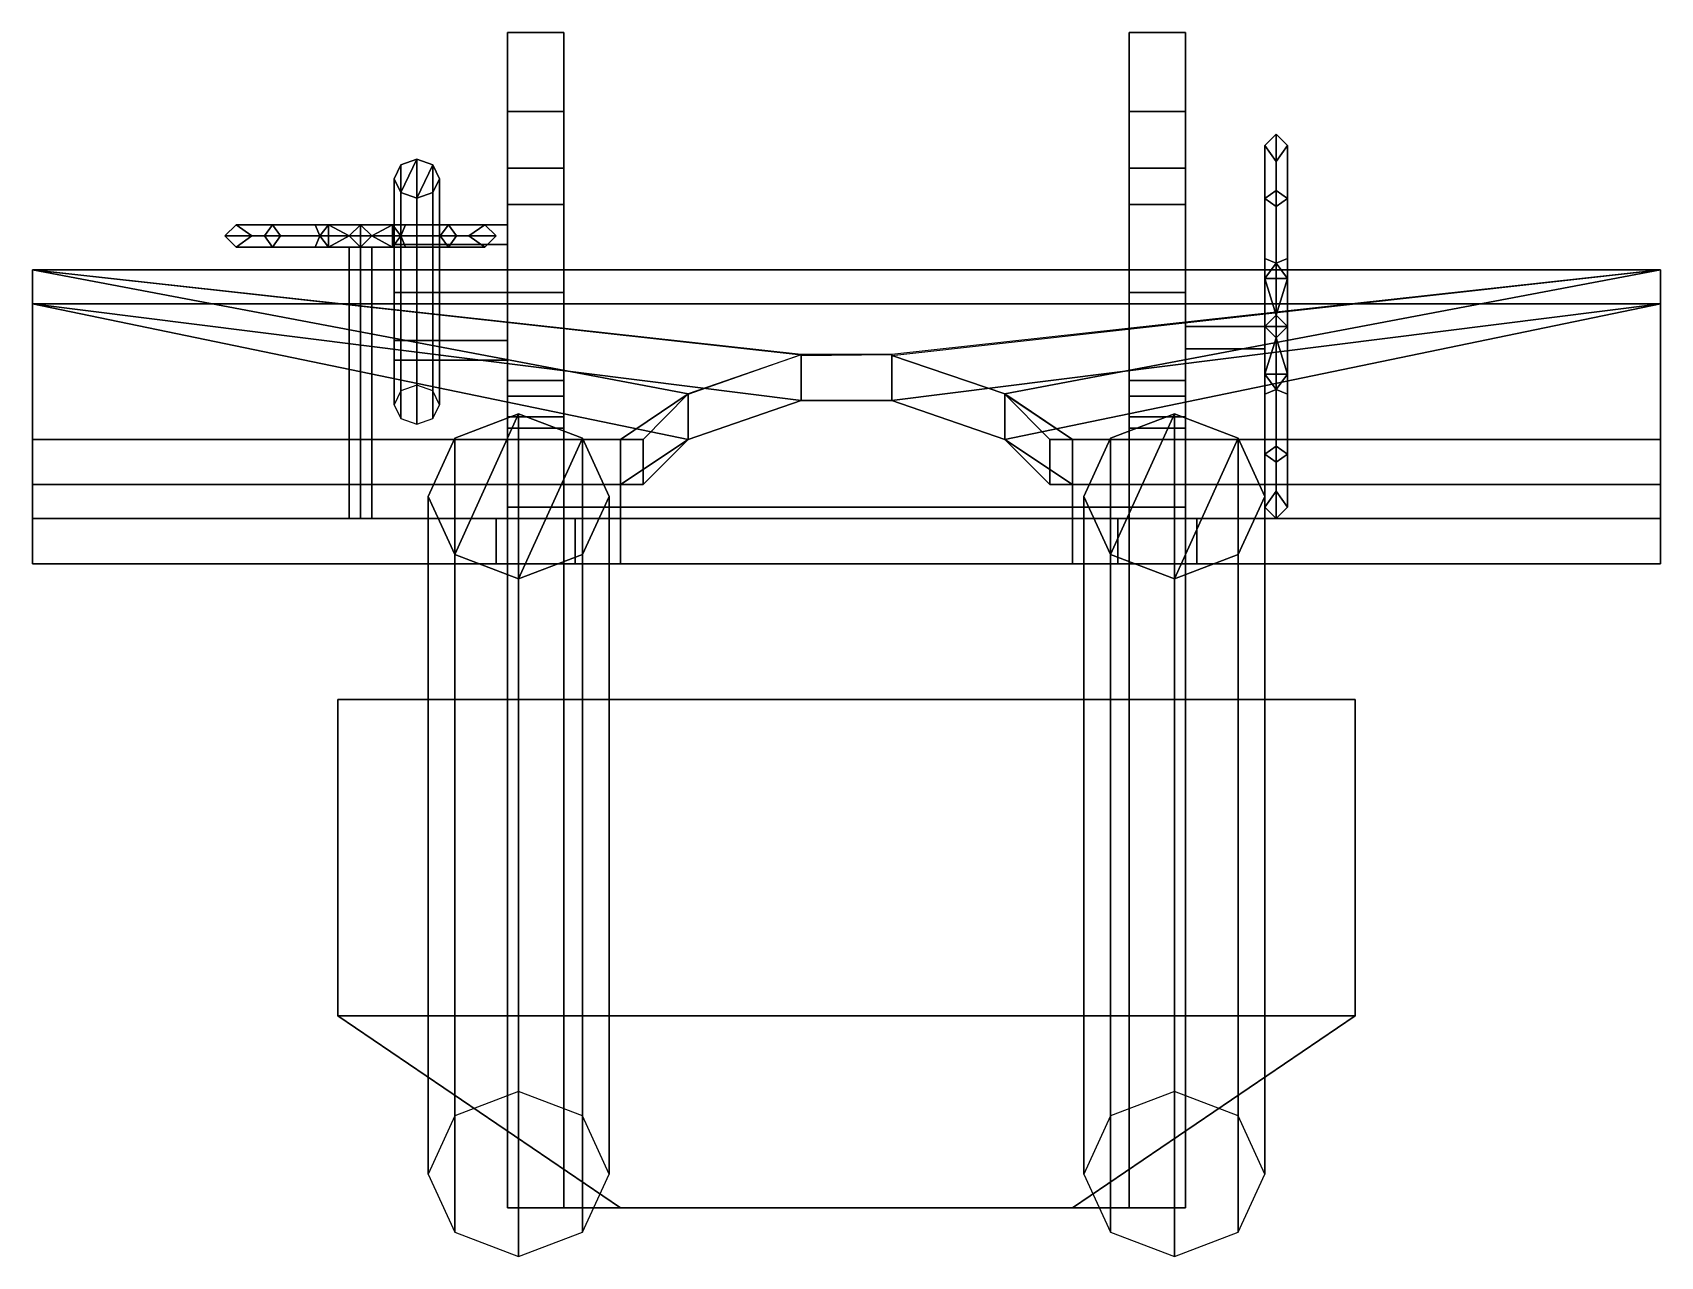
# Model space of a CAD drawing. Extents: x -0.72 to 0.72, y -0.43 to 0.65.
import ezdxf

# ---------------------------------------------------------------- set-up
doc = ezdxf.new("R2010")
doc.units = 0
doc.layers.add('TURRET', color=2, linetype='CONTINUOUS')

msp = doc.modelspace()

# ---------------------------------------------------------------- linework, layer by layer
at = {"layer": 'TURRET'}
for points in [[(-0.3, 0.65, 0.67), (-0.3, 0.53, 0.8), (-0.25, 0.53, 0.8), (-0.25, 0.65, 0.67)], [(-0.3, 0.58, 0.43), (-0.3, 0.3, 0.75), (-0.3, 0.42, 0.74), (-0.3, 0.65, 0.67)], [(-0.25, 0.65, 0.67), (-0.25, 0.58, 0.43), (-0.3, 0.58, 0.43), (-0.3, 0.65, 0.67)], [(-0.3, 0.65, 0.67), (-0.3, 0.65, 0.67), (-0.3, 0.42, 0.74), (-0.3, 0.4624, 0.7576)], [(-0.3, 0.65, 0.67), (-0.3, 0.65, 0.67), (-0.3, 0.4624, 0.7576), (-0.3, 0.48, 0.8)], [(-0.25, 0.53, 0.8), (-0.25, 0.3, 0.75), (-0.25, 0.58, 0.43), (-0.25, 0.65, 0.67)], [(0.25, 0.58, 0.43), (0.25, 0.3, 0.75), (0.25, 0.53, 0.8), (0.25, 0.65, 0.67)], [(0.25, 0.65, 0.67), (0.25, 0.53, 0.8), (0.3, 0.53, 0.8), (0.3, 0.65, 0.67)], [(0.3, 0.65, 0.67), (0.3, 0.58, 0.43), (0.25, 0.58, 0.43), (0.25, 0.65, 0.67)], [(0.3, 0.53, 0.8), (0.3, 0.3, 0.75), (0.3, 0.58, 0.43), (0.3, 0.65, 0.67)], [(-0.3, 0.23, 0.19), (-0.3, -0.39, 0.45), (-0.3, 0.3, 0.75), (-0.3, 0.58, 0.43)], [(-0.25, 0.58, 0.43), (-0.25, 0.23, 0.19), (-0.3, 0.23, 0.19), (-0.3, 0.58, 0.43)], [(-0.25, 0.3, 0.75), (-0.25, -0.39, 0.45), (-0.25, 0.23, 0.19), (-0.25, 0.58, 0.43)], [(0.3, 0.58, 0.43), (0.3, 0.23, 0.19), (0.25, 0.23, 0.19), (0.25, 0.58, 0.43)], [(0.25, 0.23, 0.19), (0.25, -0.39, 0.45), (0.25, 0.3, 0.75), (0.25, 0.58, 0.43)], [(0.3, 0.3, 0.75), (0.3, -0.39, 0.45), (0.3, 0.23, 0.19), (0.3, 0.58, 0.43)], [(0.38, 0.56, 0.48), (0.37, 0.55, 0.48), (0.37, 0.5031, 0.5931), (0.38, 0.5102, 0.6002)], [(0.38, 0.5102, 0.3598), (0.37, 0.5031, 0.3669), (0.37, 0.55, 0.48), (0.38, 0.56, 0.48)], [(0.37, 0.55, 0.48), (0.38, 0.5359, 0.49), (0.38, 0.4961, 0.5861), (0.37, 0.5031, 0.5931)], [(0.37, 0.5031, 0.3669), (0.38, 0.4961, 0.3739), (0.38, 0.5359, 0.47), (0.37, 0.55, 0.48)], [(0.37, 0.45, 0.48), (0.38, 0.4459, 0.49), (0.38, 0.5359, 0.49), (0.37, 0.55, 0.48)], [(0.38, 0.4459, 0.47), (0.37, 0.45, 0.48), (0.37, 0.55, 0.48), (0.38, 0.5359, 0.47)], [(0.39, 0.55, 0.48), (0.38, 0.56, 0.48), (0.38, 0.5102, 0.6002), (0.39, 0.5031, 0.5931)], [(0.39, 0.5031, 0.3669), (0.38, 0.5102, 0.3598), (0.38, 0.56, 0.48), (0.39, 0.55, 0.48)], [(0.38, 0.5359, 0.49), (0.39, 0.55, 0.48), (0.39, 0.5031, 0.5931), (0.38, 0.4961, 0.5861)], [(0.38, 0.4961, 0.3739), (0.39, 0.5031, 0.3669), (0.39, 0.55, 0.48), (0.38, 0.5359, 0.47)], [(0.38, 0.4459, 0.49), (0.39, 0.45, 0.48), (0.39, 0.55, 0.48), (0.38, 0.5359, 0.49)], [(0.39, 0.45, 0.48), (0.38, 0.4459, 0.47), (0.38, 0.5359, 0.47), (0.39, 0.55, 0.48)], [(-0.3941, 0.5085, 1.1415), (-0.38, 0.538, 1.1244), (-0.3941, 0.533, 1.1274), (-0.4, 0.5207, 1.1344)], [(-0.3941, 0.333, 0.781), (-0.4, 0.3207, 0.788), (-0.4, 0.5207, 1.1344), (-0.3941, 0.533, 1.1274)], [(-0.38, 0.338, 0.778), (-0.3941, 0.333, 0.781), (-0.3941, 0.533, 1.1274), (-0.38, 0.538, 1.1244)], [(-0.38, 0.5034, 1.1444), (-0.3659, 0.533, 1.1274), (-0.38, 0.538, 1.1244), (-0.3941, 0.5085, 1.1415)], [(-0.3659, 0.333, 0.781), (-0.38, 0.338, 0.778), (-0.38, 0.538, 1.1244), (-0.3659, 0.533, 1.1274)], [(-0.3659, 0.5085, 1.1415), (-0.36, 0.5207, 1.1344), (-0.3659, 0.533, 1.1274), (-0.38, 0.5034, 1.1444)], [(-0.36, 0.3207, 0.788), (-0.3659, 0.333, 0.781), (-0.3659, 0.533, 1.1274), (-0.36, 0.5207, 1.1344)], [(-0.4, 0.3207, 0.788), (-0.3941, 0.3085, 0.7951), (-0.3941, 0.5085, 1.1415), (-0.4, 0.5207, 1.1344)], [(-0.3659, 0.3085, 0.7951), (-0.36, 0.3207, 0.788), (-0.36, 0.5207, 1.1344), (-0.3659, 0.5085, 1.1415)], [(-0.25, 0.4978, 0.8778), (-0.25, 0.53, 0.8), (-0.3, 0.53, 0.8), (-0.3, 0.4978, 0.8778)], [(-0.3, 0.4978, 0.8778), (-0.3, 0.53, 0.8), (-0.3, 0.48, 0.8), (-0.3, 0.4624, 0.8424)], [(-0.25, 0.53, 0.8), (-0.25, 0.4978, 0.8778), (-0.25, 0.31, 0.8), (-0.25, 0.3282, 0.7561)], [(0.3, 0.4978, 0.8778), (0.3, 0.53, 0.8), (0.25, 0.53, 0.8), (0.25, 0.4978, 0.8778)], [(0.25, 0.3282, 0.7561), (0.25, 0.31, 0.8), (0.25, 0.4978, 0.8778), (0.25, 0.53, 0.8)], [(0.3, 0.53, 0.8), (0.3, 0.4978, 0.8778), (0.3, 0.31, 0.8), (0.3, 0.3282, 0.7561)], [(-0.3941, 0.3085, 0.7951), (-0.38, 0.3034, 0.798), (-0.38, 0.5034, 1.1444), (-0.3941, 0.5085, 1.1415)], [(-0.38, 0.3034, 0.798), (-0.3659, 0.3085, 0.7951), (-0.3659, 0.5085, 1.1415), (-0.38, 0.5034, 1.1444)], [(0.38, 0.5102, 0.6002), (0.37, 0.5031, 0.5931), (0.37, 0.39, 0.64), (0.38, 0.39, 0.65)], [(0.38, 0.39, 0.31), (0.37, 0.39, 0.32), (0.37, 0.5031, 0.3669), (0.38, 0.5102, 0.3598)], [(0.39, 0.5031, 0.5931), (0.38, 0.5102, 0.6002), (0.38, 0.39, 0.65), (0.39, 0.39, 0.64)], [(0.39, 0.39, 0.32), (0.38, 0.39, 0.31), (0.38, 0.5102, 0.3598), (0.39, 0.5031, 0.3669)], [(-0.25, 0.42, 0.91), (-0.25, 0.4978, 0.8778), (-0.3, 0.4978, 0.8778), (-0.3, 0.42, 0.91)], [(-0.3, 0.4624, 0.8424), (-0.3, 0.42, 0.86), (-0.3, 0.42, 0.91), (-0.3, 0.4978, 0.8778)], [(-0.25, 0.4978, 0.8778), (-0.25, 0.42, 0.91), (-0.25, 0.3422, 0.8778), (-0.25, 0.31, 0.8)], [(0.3, 0.42, 0.91), (0.3, 0.4978, 0.8778), (0.25, 0.4978, 0.8778), (0.25, 0.42, 0.91)], [(0.25, 0.31, 0.8), (0.25, 0.3422, 0.8778), (0.25, 0.42, 0.91), (0.25, 0.4978, 0.8778)], [(0.3, 0.4978, 0.8778), (0.3, 0.42, 0.91), (0.3, 0.3422, 0.8778), (0.3, 0.31, 0.8)], [(0.37, 0.5031, 0.5931), (0.38, 0.4961, 0.5861), (0.38, 0.4, 0.6259), (0.37, 0.39, 0.64)], [(0.37, 0.39, 0.32), (0.38, 0.4, 0.3341), (0.38, 0.4961, 0.3739), (0.37, 0.5031, 0.3669)], [(0.38, 0.4961, 0.5861), (0.39, 0.5031, 0.5931), (0.39, 0.39, 0.64), (0.38, 0.4, 0.6259)], [(0.38, 0.4, 0.3341), (0.39, 0.39, 0.32), (0.39, 0.5031, 0.3669), (0.38, 0.4961, 0.3739)], [(-0.5078, 0.48, 0.3722), (-0.5149, 0.47, 0.3651), (-0.55, 0.47, 0.45), (-0.54, 0.48, 0.45)], [(-0.54, 0.48, 0.45), (-0.55, 0.47, 0.45), (-0.5149, 0.47, 0.5349), (-0.5078, 0.48, 0.5278)], [(-0.5007, 0.47, 0.3793), (-0.5078, 0.48, 0.3722), (-0.54, 0.48, 0.45), (-0.5259, 0.47, 0.44)], [(-0.5259, 0.47, 0.46), (-0.54, 0.48, 0.45), (-0.5078, 0.48, 0.5278), (-0.5007, 0.47, 0.5207)], [(-0.43, 0.48, 0.34), (-0.43, 0.47, 0.33), (-0.5149, 0.47, 0.3651), (-0.5078, 0.48, 0.3722)], [(-0.5078, 0.48, 0.5278), (-0.5149, 0.47, 0.5349), (-0.43, 0.47, 0.57), (-0.43, 0.48, 0.56)], [(-0.44, 0.47, 0.3541), (-0.43, 0.48, 0.34), (-0.5078, 0.48, 0.3722), (-0.5007, 0.47, 0.3793)], [(-0.5007, 0.47, 0.5207), (-0.5078, 0.48, 0.5278), (-0.43, 0.48, 0.56), (-0.44, 0.47, 0.5459)], [(-0.4583, 0.48, 0.4783), (-0.47, 0.48, 0.45), (-0.47, 0.48, 0.45), (-0.4659, 0.47, 0.46)], [(-0.4583, 0.48, 0.4783), (-0.4659, 0.47, 0.46), (-0.47, 0.46, 0.45), (-0.4583, 0.46, 0.4783)], [(-0.47, 0.48, 0.45), (-0.4583, 0.48, 0.4217), (-0.4583, 0.46, 0.4217), (-0.4659, 0.47, 0.44)], [(-0.4017, 0.48, 0.4783), (-0.47, 0.48, 0.45), (-0.4583, 0.48, 0.4783), (-0.43, 0.48, 0.49)], [(-0.39, 0.48, 0.45), (-0.4583, 0.48, 0.4217), (-0.47, 0.48, 0.45), (-0.4017, 0.48, 0.4783)], [(-0.4583, 0.48, 0.4217), (-0.44, 0.47, 0.4141), (-0.43, 0.46, 0.41), (-0.4583, 0.46, 0.4217)], [(-0.4583, 0.48, 0.4217), (-0.43, 0.48, 0.41), (-0.43, 0.48, 0.41), (-0.44, 0.47, 0.4141)], [(-0.43, 0.48, 0.49), (-0.4583, 0.48, 0.4783), (-0.4583, 0.46, 0.4783), (-0.44, 0.47, 0.4859)], [(-0.4017, 0.48, 0.4217), (-0.43, 0.48, 0.41), (-0.4583, 0.48, 0.4217), (-0.39, 0.48, 0.45)], [(-0.43, 0.48, 0.41), (-0.4017, 0.48, 0.4217), (-0.4017, 0.46, 0.4217), (-0.42, 0.47, 0.4141)], [(-0.3593, 0.47, 0.3793), (-0.3522, 0.48, 0.3722), (-0.43, 0.48, 0.34), (-0.42, 0.47, 0.3541)], [(-0.3522, 0.48, 0.3722), (-0.3451, 0.47, 0.3651), (-0.43, 0.47, 0.33), (-0.43, 0.48, 0.34)], [(-0.42, 0.47, 0.5459), (-0.43, 0.48, 0.56), (-0.3522, 0.48, 0.5278), (-0.3593, 0.47, 0.5207)], [(-0.43, 0.48, 0.56), (-0.43, 0.47, 0.57), (-0.3451, 0.47, 0.5349), (-0.3522, 0.48, 0.5278)], [(-0.4017, 0.48, 0.4783), (-0.43, 0.48, 0.49), (-0.43, 0.48, 0.49), (-0.42, 0.47, 0.4859)], [(-0.4017, 0.48, 0.4783), (-0.42, 0.47, 0.4859), (-0.43, 0.46, 0.49), (-0.4017, 0.46, 0.4783)], [(-0.4017, 0.48, 0.4217), (-0.39, 0.48, 0.45), (-0.39, 0.48, 0.45), (-0.3941, 0.47, 0.44)], [(-0.4017, 0.48, 0.4217), (-0.3941, 0.47, 0.44), (-0.39, 0.46, 0.45), (-0.4017, 0.46, 0.4217)], [(-0.39, 0.48, 0.45), (-0.4017, 0.48, 0.4783), (-0.4017, 0.46, 0.4783), (-0.3941, 0.47, 0.46)], [(-0.3, 0.4624, 0.8424), (-0.3, 0.48, 0.8), (-0.4, 0.48, 0.8), (-0.4, 0.4624, 0.8424)], [(-0.3, 0.48, 0.8), (-0.3, 0.4624, 0.7576), (-0.4, 0.4624, 0.7576), (-0.4, 0.48, 0.8)], [(-0.4, 0.4624, 0.7576), (-0.4, 0.36, 0.8), (-0.4, 0.3776, 0.8424), (-0.4, 0.48, 0.8)], [(-0.4, 0.48, 0.8), (-0.4, 0.3776, 0.8424), (-0.4, 0.42, 0.86), (-0.4, 0.4624, 0.8424)], [(-0.3593, 0.47, 0.5207), (-0.3522, 0.48, 0.5278), (-0.32, 0.48, 0.45), (-0.3341, 0.47, 0.46)], [(-0.3341, 0.47, 0.44), (-0.32, 0.48, 0.45), (-0.3522, 0.48, 0.3722), (-0.3593, 0.47, 0.3793)], [(-0.3522, 0.48, 0.5278), (-0.3451, 0.47, 0.5349), (-0.31, 0.47, 0.45), (-0.32, 0.48, 0.45)], [(-0.32, 0.48, 0.45), (-0.31, 0.47, 0.45), (-0.3451, 0.47, 0.3651), (-0.3522, 0.48, 0.3722)], [(-0.5149, 0.47, 0.3651), (-0.5078, 0.46, 0.3722), (-0.54, 0.46, 0.45), (-0.55, 0.47, 0.45)], [(-0.55, 0.47, 0.45), (-0.54, 0.46, 0.45), (-0.5078, 0.46, 0.5278), (-0.5149, 0.47, 0.5349)], [(-0.5078, 0.46, 0.3722), (-0.5007, 0.47, 0.3793), (-0.5259, 0.47, 0.44), (-0.54, 0.46, 0.45)], [(-0.54, 0.46, 0.45), (-0.5259, 0.47, 0.46), (-0.5007, 0.47, 0.5207), (-0.5078, 0.46, 0.5278)], [(-0.43, 0.47, 0.33), (-0.43, 0.46, 0.34), (-0.5078, 0.46, 0.3722), (-0.5149, 0.47, 0.3651)], [(-0.5149, 0.47, 0.5349), (-0.5078, 0.46, 0.5278), (-0.43, 0.46, 0.56), (-0.43, 0.47, 0.57)], [(-0.43, 0.46, 0.34), (-0.44, 0.47, 0.3541), (-0.5007, 0.47, 0.3793), (-0.5078, 0.46, 0.3722)], [(-0.5078, 0.46, 0.5278), (-0.5007, 0.47, 0.5207), (-0.44, 0.47, 0.5459), (-0.43, 0.46, 0.56)], [(-0.47, 0.46, 0.45), (-0.4659, 0.47, 0.44), (-0.4583, 0.46, 0.4217), (-0.47, 0.46, 0.45)], [(-0.43, 0.46, 0.49), (-0.44, 0.47, 0.4859), (-0.4583, 0.46, 0.4783), (-0.43, 0.46, 0.49)], [(-0.43, 0.46, 0.41), (-0.42, 0.47, 0.4141), (-0.4017, 0.46, 0.4217), (-0.43, 0.46, 0.41)], [(-0.3451, 0.47, 0.3651), (-0.3522, 0.46, 0.3722), (-0.43, 0.46, 0.34), (-0.43, 0.47, 0.33)], [(-0.3522, 0.46, 0.3722), (-0.3593, 0.47, 0.3793), (-0.42, 0.47, 0.3541), (-0.43, 0.46, 0.34)], [(-0.43, 0.46, 0.56), (-0.42, 0.47, 0.5459), (-0.3593, 0.47, 0.5207), (-0.3522, 0.46, 0.5278)], [(-0.43, 0.47, 0.57), (-0.43, 0.46, 0.56), (-0.3522, 0.46, 0.5278), (-0.3451, 0.47, 0.5349)], [(-0.39, 0.46, 0.45), (-0.3941, 0.47, 0.46), (-0.4017, 0.46, 0.4783), (-0.39, 0.46, 0.45)], [(-0.3, 0.42, 0.86), (-0.3, 0.4624, 0.8424), (-0.4, 0.4624, 0.8424), (-0.4, 0.42, 0.86)], [(-0.3, 0.4624, 0.7576), (-0.3, 0.42, 0.74), (-0.4, 0.42, 0.74), (-0.4, 0.4624, 0.7576)], [(-0.4, 0.42, 0.74), (-0.4, 0.3776, 0.7576), (-0.4, 0.36, 0.8), (-0.4, 0.4624, 0.7576)], [(-0.3522, 0.46, 0.5278), (-0.3593, 0.47, 0.5207), (-0.3341, 0.47, 0.46), (-0.32, 0.46, 0.45)], [(-0.32, 0.46, 0.45), (-0.3341, 0.47, 0.44), (-0.3593, 0.47, 0.3793), (-0.3522, 0.46, 0.3722)], [(-0.3451, 0.47, 0.5349), (-0.3522, 0.46, 0.5278), (-0.32, 0.46, 0.45), (-0.31, 0.47, 0.45)], [(-0.31, 0.47, 0.45), (-0.32, 0.46, 0.45), (-0.3522, 0.46, 0.3722), (-0.3451, 0.47, 0.3651)], [(-0.43, 0.46, 0.46), (-0.44, 0.46, 0.45), (-0.44, 0.22, 0.45), (-0.43, 0.22, 0.46)], [(-0.44, 0.46, 0.45), (-0.43, 0.46, 0.44), (-0.43, 0.22, 0.44), (-0.44, 0.22, 0.45)], [(-0.42, 0.46, 0.45), (-0.43, 0.46, 0.46), (-0.43, 0.22, 0.46), (-0.42, 0.22, 0.45)], [(-0.43, 0.46, 0.44), (-0.42, 0.46, 0.45), (-0.42, 0.22, 0.45), (-0.43, 0.22, 0.44)], [(0.39, 0.4324, 0.5224), (0.38, 0.4459, 0.49), (0.37, 0.45, 0.48), (0.37, 0.4324, 0.5224)], [(0.38, 0.4459, 0.47), (0.37, 0.4324, 0.4376), (0.37, 0.4324, 0.4376), (0.37, 0.45, 0.48)], [(0.39, 0.45, 0.48), (0.39, 0.4324, 0.4376), (0.37, 0.4324, 0.4376), (0.38, 0.4459, 0.47)], [(0.39, 0.4324, 0.5224), (0.39, 0.45, 0.48), (0.38, 0.4459, 0.49), (0.39, 0.4324, 0.5224)], [(0.39, 0.3476, 0.5224), (0.39, 0.45, 0.48), (0.39, 0.4324, 0.5224), (0.39, 0.39, 0.54)], [(0.39, 0.33, 0.48), (0.39, 0.4324, 0.4376), (0.39, 0.45, 0.48), (0.39, 0.3476, 0.5224)], [(-0.72, 0.29, 1.03), (-0.72, 0.25, 1.03), (-0.72, 0.41, 1.31), (-0.72, 0.44, 1.29)], [(-0.72, 0.44, 1.29), (-0.72, 0.41, 1.31), (0.72, 0.41, 1.31), (0.72, 0.44, 1.29)], [(0.72, 0.44, 1.29), (0.04, 0.365, 1.16), (-0.04, 0.365, 1.16), (-0.72, 0.44, 1.29)], [(-0.14, 0.3304, 1.1), (-0.2, 0.29, 1.03), (-0.72, 0.29, 1.03), (-0.72, 0.44, 1.29)], [(-0.72, 0.44, 1.29), (-0.04, 0.3647, 1.16), (-0.14, 0.3304, 1.1), (-0.72, 0.44, 1.29)], [(0.72, 0.44, 1.29), (0.72, 0.44, 1.29), (0.14, 0.3304, 1.1), (0.04, 0.3643, 1.16)], [(0.72, 0.44, 1.29), (0.72, 0.29, 1.03), (0.2, 0.29, 1.03), (0.14, 0.3304, 1.1)], [(0.39, 0.39, 0.54), (0.39, 0.4324, 0.5224), (0.37, 0.4324, 0.5224), (0.38, 0.4, 0.5359)], [(0.38, 0.4, 0.5359), (0.37, 0.4324, 0.5224), (0.37, 0.4324, 0.5224), (0.37, 0.39, 0.54)], [(0.39, 0.4324, 0.4376), (0.38, 0.4, 0.4241), (0.37, 0.39, 0.42), (0.37, 0.4324, 0.4376)], [(0.39, 0.4324, 0.4376), (0.39, 0.39, 0.42), (0.38, 0.4, 0.4241), (0.39, 0.4324, 0.4376)], [(0.39, 0.3476, 0.4376), (0.39, 0.39, 0.42), (0.39, 0.4324, 0.4376), (0.39, 0.33, 0.48)], [(0.72, 0.41, 1.31), (0.72, 0.25, 1.03), (0.72, 0.29, 1.03), (0.72, 0.44, 1.29)], [(-0.3, 0.3776, 0.8424), (-0.3, 0.42, 0.86), (-0.4, 0.42, 0.86), (-0.4, 0.3776, 0.8424)], [(-0.3, 0.42, 0.74), (-0.3, 0.3776, 0.7576), (-0.4, 0.3776, 0.7576), (-0.4, 0.42, 0.74)], [(-0.25, 0.3422, 0.8778), (-0.25, 0.42, 0.91), (-0.3, 0.42, 0.91), (-0.3, 0.3422, 0.8778)], [(-0.3, 0.3776, 0.8424), (-0.3, 0.3422, 0.8778), (-0.3, 0.42, 0.91), (-0.3, 0.42, 0.86)], [(-0.3, 0.3, 0.75), (-0.3, 0.3282, 0.7561), (-0.3, 0.3776, 0.7576), (-0.3, 0.42, 0.74)], [(0.3, 0.3422, 0.8778), (0.3, 0.42, 0.91), (0.25, 0.42, 0.91), (0.25, 0.3422, 0.8778)], [(-0.72, 0.41, 1.31), (-0.04, 0.3243, 1.16), (0.04, 0.3243, 1.16), (0.72, 0.41, 1.31)], [(-0.72, 0.41, 1.31), (-0.72, 0.25, 1.03), (-0.2, 0.25, 1.03), (-0.14, 0.29, 1.1)], [(-0.72, 0.41, 1.31), (-0.14, 0.29, 1.1), (-0.14, 0.29, 1.1), (-0.04, 0.3243, 1.16)], [(0.04, 0.3243, 1.16), (0.14, 0.29, 1.1), (0.72, 0.41, 1.31)], [(0.14, 0.29, 1.1), (0.2, 0.25, 1.03), (0.72, 0.25, 1.03), (0.72, 0.41, 1.31)], [(0.37, 0.39, 0.5), (0.37, 0.41, 0.48), (0.3, 0.41, 0.48), (0.3, 0.39, 0.5)], [(0.37, 0.41, 0.48), (0.37, 0.39, 0.46), (0.3, 0.39, 0.46), (0.3, 0.41, 0.48)], [(0.37, 0.37, 0.48), (0.37, 0.39, 0.5), (0.3, 0.39, 0.5), (0.3, 0.37, 0.48)], [(0.37, 0.39, 0.46), (0.37, 0.37, 0.48), (0.3, 0.37, 0.48), (0.3, 0.39, 0.46)], [(0.38, 0.4, 0.5359), (0.37, 0.39, 0.54), (0.37, 0.39, 0.64), (0.38, 0.4, 0.6259)], [(0.37, 0.39, 0.42), (0.38, 0.4, 0.4241), (0.38, 0.4, 0.3341), (0.37, 0.39, 0.32)], [(0.37, 0.39, 0.64), (0.38, 0.38, 0.6259), (0.38, 0.2839, 0.5861), (0.37, 0.2769, 0.5931)], [(0.38, 0.39, 0.65), (0.37, 0.39, 0.64), (0.37, 0.2769, 0.5931), (0.38, 0.2698, 0.6002)], [(0.37, 0.39, 0.54), (0.38, 0.38, 0.5359), (0.38, 0.38, 0.6259), (0.37, 0.39, 0.64)], [(0.39, 0.3476, 0.5224), (0.38, 0.38, 0.5359), (0.37, 0.39, 0.54), (0.37, 0.3476, 0.5224)], [(0.38, 0.38, 0.4241), (0.37, 0.3476, 0.4376), (0.37, 0.3476, 0.4376), (0.37, 0.39, 0.42)], [(0.39, 0.39, 0.42), (0.39, 0.3476, 0.4376), (0.37, 0.3476, 0.4376), (0.38, 0.38, 0.4241)], [(0.37, 0.2769, 0.3669), (0.38, 0.2839, 0.3739), (0.38, 0.38, 0.3341), (0.37, 0.39, 0.32)], [(0.38, 0.38, 0.4241), (0.37, 0.39, 0.42), (0.37, 0.39, 0.32), (0.38, 0.38, 0.3341)], [(0.38, 0.2698, 0.3598), (0.37, 0.2769, 0.3669), (0.37, 0.39, 0.32), (0.38, 0.39, 0.31)], [(0.39, 0.39, 0.54), (0.38, 0.4, 0.5359), (0.38, 0.4, 0.6259), (0.39, 0.39, 0.64)], [(0.38, 0.4, 0.4241), (0.39, 0.39, 0.42), (0.39, 0.39, 0.32), (0.38, 0.4, 0.3341)], [(0.38, 0.38, 0.6259), (0.39, 0.39, 0.64), (0.39, 0.2769, 0.5931), (0.38, 0.2839, 0.5861)], [(0.39, 0.39, 0.64), (0.38, 0.39, 0.65), (0.38, 0.2698, 0.6002), (0.39, 0.2769, 0.5931)], [(0.38, 0.38, 0.5359), (0.39, 0.39, 0.54), (0.39, 0.39, 0.64), (0.38, 0.38, 0.6259)], [(0.39, 0.3476, 0.5224), (0.39, 0.39, 0.54), (0.38, 0.38, 0.5359), (0.39, 0.3476, 0.5224)], [(0.38, 0.2839, 0.3739), (0.39, 0.2769, 0.3669), (0.39, 0.39, 0.32), (0.38, 0.38, 0.3341)], [(0.39, 0.39, 0.42), (0.38, 0.38, 0.4241), (0.38, 0.38, 0.3341), (0.39, 0.39, 0.32)], [(0.39, 0.2769, 0.3669), (0.38, 0.2698, 0.3598), (0.38, 0.39, 0.31), (0.39, 0.39, 0.32)], [(-0.3, 0.36, 0.8), (-0.3, 0.3776, 0.8424), (-0.4, 0.3776, 0.8424), (-0.4, 0.36, 0.8)], [(-0.3, 0.3776, 0.7576), (-0.3, 0.36, 0.8), (-0.4, 0.36, 0.8), (-0.4, 0.3776, 0.7576)], [(-0.3, 0.31, 0.8), (-0.3, 0.3422, 0.8778), (-0.3, 0.3776, 0.8424), (-0.3, 0.36, 0.8)], [(-0.3, 0.3282, 0.7561), (-0.3, 0.31, 0.8), (-0.3, 0.36, 0.8), (-0.3, 0.3776, 0.7576)], [(-0.04, 0.365, 1.16), (-0.04, 0.3243, 1.16), (-0.14, 0.29, 1.1), (-0.14, 0.33, 1.1)], [(0.04, 0.365, 1.16), (0.04, 0.3243, 1.16), (-0.04, 0.3243, 1.16), (-0.04, 0.3643, 1.16)], [(0.14, 0.3304, 1.1), (0.14, 0.29, 1.1), (0.04, 0.3243, 1.16), (0.04, 0.3643, 1.16)], [(0.39, 0.3476, 0.4376), (0.38, 0.3341, 0.47), (0.37, 0.33, 0.48), (0.37, 0.3476, 0.4376)], [(0.38, 0.3341, 0.49), (0.37, 0.3476, 0.5224), (0.37, 0.3476, 0.5224), (0.37, 0.33, 0.48)], [(0.39, 0.33, 0.48), (0.39, 0.3476, 0.5224), (0.37, 0.3476, 0.5224), (0.38, 0.3341, 0.49)], [(0.39, 0.3476, 0.4376), (0.39, 0.33, 0.48), (0.38, 0.3341, 0.47), (0.39, 0.3476, 0.4376)], [(-0.25, 0.31, 0.8), (-0.25, 0.3422, 0.8778), (-0.3, 0.3422, 0.8778), (-0.3, 0.31, 0.8)], [(0.3, 0.31, 0.8), (0.3, 0.3422, 0.8778), (0.25, 0.3422, 0.8778), (0.25, 0.31, 0.8)], [(0.37, 0.33, 0.48), (0.38, 0.3341, 0.47), (0.38, 0.2441, 0.47), (0.37, 0.23, 0.48)], [(0.38, 0.3341, 0.49), (0.37, 0.33, 0.48), (0.37, 0.23, 0.48), (0.38, 0.2441, 0.49)], [(0.38, 0.3341, 0.47), (0.39, 0.33, 0.48), (0.39, 0.23, 0.48), (0.38, 0.2441, 0.47)], [(0.39, 0.33, 0.48), (0.38, 0.3341, 0.49), (0.38, 0.2441, 0.49), (0.39, 0.23, 0.48)], [(-0.25, 0.3282, 0.7561), (-0.25, 0.31, 0.8), (-0.3, 0.31, 0.8), (-0.3, 0.3282, 0.7561)], [(-0.3, 0.3282, 0.7561), (-0.3, 0.3, 0.75), (-0.25, 0.3, 0.75), (-0.25, 0.3282, 0.7561)], [(-0.14, 0.3304, 1.1), (-0.18, 0.29, 1.03), (-0.2, 0.29, 1.03), (-0.14, 0.3304, 1.1)], [(-0.14, 0.3304, 1.1), (-0.14, 0.29, 1.1), (-0.18, 0.25, 1.03), (-0.18, 0.29, 1.03)], [(0.18, 0.29, 1.03), (0.18, 0.25, 1.03), (0.14, 0.29, 1.1), (0.14, 0.33, 1.1)], [(0.14, 0.33, 1.1), (0.2, 0.29, 1.03), (0.18, 0.29, 1.03), (0.14, 0.33, 1.1)], [(0.25, 0.3282, 0.7561), (0.25, 0.3, 0.75), (0.3, 0.3, 0.75), (0.3, 0.3282, 0.7561)], [(0.3, 0.3282, 0.7561), (0.3, 0.31, 0.8), (0.25, 0.31, 0.8), (0.25, 0.3282, 0.7561)], [(-0.3466, 0.2912, 1.7879), (-0.37, 0.2396, 1.8112), (-0.3466, 0.1881, 1.8344), (-0.29, 0.3126, 1.7783)], [(-0.29, -0.2871, 0.4471), (-0.3466, -0.3084, 0.4568), (-0.3466, 0.2912, 1.7879), (-0.29, 0.3126, 1.7783)], [(-0.29, 0.3126, 1.7783), (-0.3466, 0.1881, 1.8344), (-0.29, 0.1667, 1.844), (-0.2334, 0.2912, 1.7879)], [(-0.2334, -0.3084, 0.4568), (-0.29, -0.2871, 0.4471), (-0.29, 0.3126, 1.7783), (-0.2334, 0.2912, 1.7879)], [(0.2334, 0.2912, 1.7879), (0.21, 0.2396, 1.8112), (0.2334, 0.1881, 1.8344), (0.29, 0.3126, 1.7783)], [(0.29, -0.2871, 0.4471), (0.2334, -0.3084, 0.4568), (0.2334, 0.2912, 1.7879), (0.29, 0.3126, 1.7783)], [(0.29, 0.3126, 1.7783), (0.2334, 0.1881, 1.8344), (0.29, 0.1667, 1.844), (0.3466, 0.2912, 1.7879)], [(0.3466, -0.3084, 0.4568), (0.29, -0.2871, 0.4471), (0.29, 0.3126, 1.7783), (0.3466, 0.2912, 1.7879)], [(-0.72, 0.22, 0.79), (-0.72, 0.18, 0.79), (-0.72, 0.25, 1.03), (-0.72, 0.29, 1.03)], [(-0.2, 0.29, 1.03), (-0.2, 0.22, 0.79), (-0.72, 0.22, 0.79), (-0.72, 0.29, 1.03)], [(-0.3466, -0.3084, 0.4568), (-0.37, -0.36, 0.48), (-0.37, 0.2396, 1.8112), (-0.3466, 0.2912, 1.7879)], [(-0.3, 0.3, 0.75), (-0.3, -0.39, 0.45), (-0.25, -0.39, 0.45), (-0.25, 0.3, 0.75)], [(-0.2334, 0.2912, 1.7879), (-0.29, 0.1667, 1.844), (-0.2334, 0.1881, 1.8344), (-0.21, 0.2396, 1.8112)], [(-0.21, -0.36, 0.48), (-0.2334, -0.3084, 0.4568), (-0.2334, 0.2912, 1.7879), (-0.21, 0.2396, 1.8112)], [(-0.18, 0.29, 1.03), (-0.18, 0.25, 1.03), (-0.2, 0.25, 1.03), (-0.2, 0.29, 1.03)], [(-0.2, 0.25, 1.03), (-0.2, 0.18, 0.79), (-0.2, 0.22, 0.79), (-0.2, 0.29, 1.03)], [(-0.18, 0.25, 1.03), (-0.14, 0.29, 1.1), (-0.14, 0.29, 1.1), (-0.2, 0.25, 1.03)], [(0.2, 0.25, 1.03), (0.14, 0.29, 1.1), (0.14, 0.29, 1.1), (0.18, 0.25, 1.03)], [(0.2, 0.29, 1.03), (0.2, 0.25, 1.03), (0.18, 0.25, 1.03), (0.18, 0.29, 1.03)], [(0.72, 0.29, 1.03), (0.72, 0.22, 0.79), (0.2, 0.22, 0.79), (0.2, 0.29, 1.03)], [(0.2, 0.22, 0.79), (0.2, 0.18, 0.79), (0.2, 0.25, 1.03), (0.2, 0.29, 1.03)], [(0.2334, -0.3084, 0.4568), (0.21, -0.36, 0.48), (0.21, 0.2396, 1.8112), (0.2334, 0.2912, 1.7879)], [(0.25, 0.3, 0.75), (0.25, -0.39, 0.45), (0.3, -0.39, 0.45), (0.3, 0.3, 0.75)], [(0.3466, 0.2912, 1.7879), (0.29, 0.1667, 1.844), (0.3466, 0.1881, 1.8344), (0.37, 0.2396, 1.8112)], [(0.37, -0.36, 0.48), (0.3466, -0.3084, 0.4568), (0.3466, 0.2912, 1.7879), (0.37, 0.2396, 1.8112)], [(0.72, 0.25, 1.03), (0.72, 0.18, 0.79), (0.72, 0.22, 0.79), (0.72, 0.29, 1.03)], [(0.37, 0.23, 0.48), (0.38, 0.2441, 0.47), (0.38, 0.2839, 0.3739), (0.37, 0.2769, 0.3669)], [(0.37, 0.2769, 0.5931), (0.38, 0.2839, 0.5861), (0.38, 0.2441, 0.49), (0.37, 0.23, 0.48)], [(0.38, 0.22, 0.48), (0.37, 0.23, 0.48), (0.37, 0.2769, 0.3669), (0.38, 0.2698, 0.3598)], [(0.38, 0.2698, 0.6002), (0.37, 0.2769, 0.5931), (0.37, 0.23, 0.48), (0.38, 0.22, 0.48)], [(0.38, 0.2441, 0.47), (0.39, 0.23, 0.48), (0.39, 0.2769, 0.3669), (0.38, 0.2839, 0.3739)], [(0.38, 0.2839, 0.5861), (0.39, 0.2769, 0.5931), (0.39, 0.23, 0.48), (0.38, 0.2441, 0.49)], [(0.39, 0.23, 0.48), (0.38, 0.22, 0.48), (0.38, 0.2698, 0.3598), (0.39, 0.2769, 0.3669)], [(0.39, 0.2769, 0.5931), (0.38, 0.2698, 0.6002), (0.38, 0.22, 0.48), (0.39, 0.23, 0.48)], [(-0.72, 0.25, 1.03), (-0.72, 0.18, 0.79), (-0.2, 0.18, 0.79), (-0.2, 0.25, 1.03)], [(0.2, 0.25, 1.03), (0.2, 0.18, 0.79), (0.72, 0.18, 0.79), (0.72, 0.25, 1.03)], [(-0.37, -0.36, 0.48), (-0.3466, -0.4116, 0.5032), (-0.3466, 0.1881, 1.8344), (-0.37, 0.2396, 1.8112)], [(-0.2334, -0.4116, 0.5032), (-0.21, -0.36, 0.48), (-0.21, 0.2396, 1.8112), (-0.2334, 0.1881, 1.8344)], [(0.21, -0.36, 0.48), (0.2334, -0.4116, 0.5032), (0.2334, 0.1881, 1.8344), (0.21, 0.2396, 1.8112)], [(0.3466, -0.4116, 0.5032), (0.37, -0.36, 0.48), (0.37, 0.2396, 1.8112), (0.3466, 0.1881, 1.8344)], [(-0.2, 0.22, 0.79), (-0.24, 0.22, 0.72), (-0.31, 0.22, 0.72), (-0.72, 0.22, 0.79)], [(-0.31, 0.22, 0.72), (-0.31, 0.22, 0.34), (-0.72, 0.22, 0.34), (-0.72, 0.22, 0.79)], [(-0.72, 0.22, 0.34), (-0.72, 0.18, 0.34), (-0.72, 0.18, 0.79), (-0.72, 0.22, 0.79)], [(-0.31, 0.22, 0.34), (-0.31, 0.18, 0.34), (-0.72, 0.18, 0.34), (-0.72, 0.22, 0.34)], [(-0.24, 0.22, 0.72), (-0.24, 0.18, 0.7), (-0.31, 0.18, 0.7), (-0.31, 0.22, 0.72)], [(-0.31, 0.18, 0.7), (-0.31, 0.18, 0.34), (-0.31, 0.22, 0.34), (-0.31, 0.22, 0.72)], [(0.3, 0.23, 0.19), (0.3, 0.23, 0.17), (-0.3, 0.23, 0.17), (-0.3, 0.23, 0.19)], [(-0.3, 0.23, 0.17), (-0.3, -0.39, 0.17), (-0.3, -0.39, 0.45), (-0.3, 0.23, 0.19)], [(-0.25, 0.23, 0.19), (-0.25, -0.39, 0.45), (0.25, -0.39, 0.45), (0.25, 0.23, 0.19)], [(-0.2, 0.22, 0.79), (-0.2, 0.22, 0.42), (-0.24, 0.22, 0.34), (-0.24, 0.22, 0.72)], [(-0.24, 0.22, 0.34), (-0.24, 0.18, 0.34), (-0.24, 0.18, 0.7), (-0.24, 0.22, 0.72)], [(0.2, 0.22, 0.42), (0.24, 0.22, 0.34), (-0.24, 0.22, 0.34), (-0.2, 0.22, 0.42)], [(0.24, 0.22, 0.34), (0.24, 0.18, 0.34), (-0.24, 0.18, 0.34), (-0.24, 0.22, 0.34)], [(-0.2, 0.18, 0.79), (-0.2, 0.18, 0.42), (-0.2, 0.22, 0.42), (-0.2, 0.22, 0.79)], [(-0.2, 0.22, 0.42), (-0.2, 0.18, 0.42), (0.2, 0.18, 0.42), (0.2, 0.22, 0.42)], [(0.24, 0.22, 0.72), (0.24, 0.22, 0.34), (0.2, 0.22, 0.42), (0.2, 0.22, 0.79)], [(0.2, 0.22, 0.42), (0.2, 0.18, 0.42), (0.2, 0.18, 0.79), (0.2, 0.22, 0.79)], [(0.72, 0.22, 0.79), (0.31, 0.22, 0.72), (0.24, 0.22, 0.72), (0.2, 0.22, 0.79)], [(0.24, 0.18, 0.7), (0.24, 0.18, 0.34), (0.24, 0.22, 0.34), (0.24, 0.22, 0.72)], [(0.31, 0.22, 0.72), (0.31, 0.18, 0.7), (0.24, 0.18, 0.7), (0.24, 0.22, 0.72)], [(0.3, 0.23, 0.19), (0.3, -0.39, 0.45), (0.25, -0.39, 0.45), (0.25, 0.23, 0.19)], [(0.3, -0.39, 0.45), (0.3, -0.39, 0.17), (0.3, 0.23, 0.17), (0.3, 0.23, 0.19)], [(0.72, 0.22, 0.79), (0.72, 0.22, 0.34), (0.31, 0.22, 0.34), (0.31, 0.22, 0.72)], [(0.72, 0.22, 0.34), (0.72, 0.18, 0.34), (0.31, 0.18, 0.34), (0.31, 0.22, 0.34)], [(0.31, 0.22, 0.34), (0.31, 0.18, 0.34), (0.31, 0.18, 0.7), (0.31, 0.22, 0.72)], [(0.72, 0.18, 0.79), (0.72, 0.18, 0.34), (0.72, 0.22, 0.34), (0.72, 0.22, 0.79)], [(-0.3466, -0.4116, 0.5032), (-0.29, -0.4329, 0.5129), (-0.29, 0.1667, 1.844), (-0.3466, 0.1881, 1.8344)], [(-0.29, -0.4329, 0.5129), (-0.2334, -0.4116, 0.5032), (-0.2334, 0.1881, 1.8344), (-0.29, 0.1667, 1.844)], [(0.2334, -0.4116, 0.5032), (0.29, -0.4329, 0.5129), (0.29, 0.1667, 1.844), (0.2334, 0.1881, 1.8344)], [(0.29, -0.4329, 0.5129), (0.3466, -0.4116, 0.5032), (0.3466, 0.1881, 1.8344), (0.29, 0.1667, 1.844)], [(-0.72, 0.18, 0.79), (-0.31, 0.18, 0.7), (-0.24, 0.18, 0.7), (-0.2, 0.18, 0.79)], [(-0.72, 0.18, 0.79), (-0.72, 0.18, 0.34), (-0.31, 0.18, 0.34), (-0.31, 0.18, 0.7)], [(-0.24, 0.18, 0.7), (-0.24, 0.18, 0.34), (-0.2, 0.18, 0.42), (-0.2, 0.18, 0.79)], [(-0.2, 0.18, 0.42), (-0.24, 0.18, 0.34), (0.24, 0.18, 0.34), (0.2, 0.18, 0.42)], [(0.2, 0.18, 0.79), (0.2, 0.18, 0.42), (0.24, 0.18, 0.34), (0.24, 0.18, 0.7)], [(0.2, 0.18, 0.79), (0.24, 0.18, 0.7), (0.31, 0.18, 0.7), (0.72, 0.18, 0.79)], [(0.31, 0.18, 0.7), (0.31, 0.18, 0.34), (0.72, 0.18, 0.34), (0.72, 0.18, 0.79)], [(0.45, 0.06, 0.17), (0.45, 0.06), (-0.45, 0.06), (-0.45, 0.06, 0.17)], [(-0.45, 0.06), (-0.45, -0.22), (-0.45, -0.22, 0.17), (-0.45, 0.06, 0.17)], [(-0.45, 0.06, 0.17), (-0.45, -0.22, 0.17), (0.45, -0.22, 0.17), (0.45, 0.06, 0.17)], [(0.45, -0.22, 0.17), (0.45, -0.22), (0.45, 0.06), (0.45, 0.06, 0.17)], [(-0.45, -0.22, 0.17), (-0.2, -0.39, 0.17), (0.2, -0.39, 0.17), (0.45, -0.22, 0.17)], [(-0.45, -0.22), (-0.2, -0.39), (-0.2, -0.39, 0.17), (-0.45, -0.22, 0.17)], [(0.2, -0.39, 0.17), (0.2, -0.39), (0.45, -0.22), (0.45, -0.22, 0.17)], [(-0.3, -0.39, 0.45), (-0.3, -0.39, 0.17), (0.3, -0.39, 0.17), (0.3, -0.39, 0.45)], [(-0.2, -0.39, 0.17), (-0.2, -0.39), (0.2, -0.39), (0.2, -0.39, 0.17)]]:
    msp.add_3dface(points, dxfattribs=at)

# ---------------------------------------------------------------- meshes
mesh = msp.add_polymesh((2, 4), dxfattribs=dict(at, n_close=True))
for k, corner in enumerate([(-0.5259, 0.47, 0.44), (-0.54, 0.48, 0.45), (-0.5259, 0.47, 0.46), (-0.54, 0.46, 0.45), (-0.4659, 0.47, 0.44), (-0.47, 0.48, 0.45), (-0.4659, 0.47, 0.46), (-0.47, 0.46, 0.45)]):
    mesh.set_mesh_vertex(divmod(k, 4), corner)
mesh = msp.add_polymesh((2, 4), dxfattribs=dict(at, n_close=True))
for k, corner in enumerate([(-0.42, 0.47, 0.3541), (-0.43, 0.48, 0.34), (-0.44, 0.47, 0.3541), (-0.43, 0.46, 0.34), (-0.42, 0.47, 0.4141), (-0.43, 0.48, 0.41), (-0.44, 0.47, 0.4141), (-0.43, 0.46, 0.41)]):
    mesh.set_mesh_vertex(divmod(k, 4), corner)
mesh = msp.add_polymesh((2, 4), dxfattribs=dict(at, n_close=True))
for k, corner in enumerate([(-0.44, 0.47, 0.5459), (-0.43, 0.48, 0.56), (-0.42, 0.47, 0.5459), (-0.43, 0.46, 0.56), (-0.44, 0.47, 0.4859), (-0.43, 0.48, 0.49), (-0.42, 0.47, 0.4859), (-0.43, 0.46, 0.49)]):
    mesh.set_mesh_vertex(divmod(k, 4), corner)
mesh = msp.add_polymesh((2, 4), dxfattribs=dict(at, n_close=True))
for k, corner in enumerate([(-0.3341, 0.47, 0.46), (-0.32, 0.48, 0.45), (-0.3341, 0.47, 0.44), (-0.32, 0.46, 0.45), (-0.3941, 0.47, 0.46), (-0.39, 0.48, 0.45), (-0.3941, 0.47, 0.44), (-0.39, 0.46, 0.45)]):
    mesh.set_mesh_vertex(divmod(k, 4), corner)

doc.saveas('drawing.dxf')
